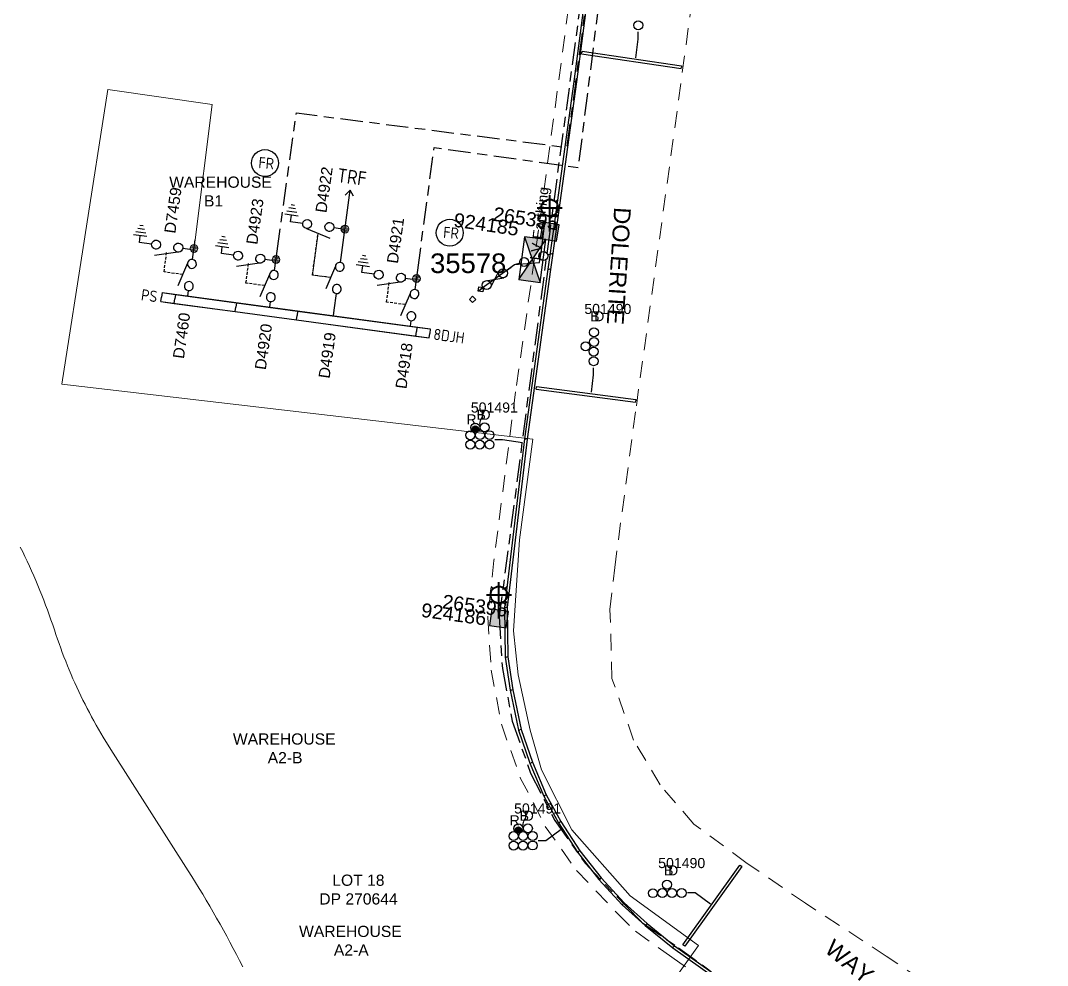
# Model space of a CAD drawing. Header units: metres. Extents: x -1 to 308408, y -2 to 6256973.
# Drawn here: x 306986.6 to 307169.8, y 6254948.2 to 6255116.7 of the extents above; entities that cross this region are included whole.
import ezdxf
from ezdxf.enums import TextEntityAlignment as Align

# ---------------------------------------------------------------- set-up
doc = ezdxf.new("R2010")
doc.units = ezdxf.units.M
for name, pattern in [('A', [0]), ('Cable Exist UG', [8.2, 4, -1.2, 1.8, -1.2]), ('Dash', [5, 3, -2]), ('DASHED', [0.75, 0.5, -0.25])]:
    doc.linetypes.add(name, pattern=pattern)
doc.layers.get('0').update_dxf_attribs({"color": 6})
for name, color, linetype in [('_User DUCT CONFIGS', 7, 'Continuous'), ('_User EARTHING', 7, 'Continuous'), ('Duct_SP_EXT', 7, 'Continuous'), ('Equip_HV_EXT', 7, 'Continuous'), ('Equip_LV_EXT', 7, 'Continuous'), ('Equip_SP_SL_EXT', 7, 'Continuous'), ('Mains_HV_MOD', 3, 'Continuous'), ('Mains_HV_NEW_U97', 2, 'Continuous'), ('Mains_LV_SL_EXT', 7, 'Continuous'), ('Notes_SP_MISC', 7, 'Continuous'), ('Services_SP_EXT', 7, 'Continuous'), ('Sub_SP_EXT', 7, 'Continuous'), ('SupportsUG_SP_LV_SL_EXT', 7, 'Continuous')]:
    doc.layers.add(name, color=color, linetype=linetype)
for name, color, linetype, lineweight in [('Cadastre Developer_SP_EXT', 9, 'Continuous', 5), ('Cadastre Land Parcels_SP_EXT', 9, 'Continuous', 5), ('Cadastre Road Names_SP_HV_LV_SL_EXT', 9, 'Continuous', 5)]:
    doc.layers.add(name, color=color, linetype=linetype, lineweight=lineweight)
doc.styles.add('ARIAL', font='arial.ttf', dxfattribs={"height": 2})
doc.styles.add('COLUMN_LABEL', font='arial.ttf')
doc.styles.add('iecARIAL', font='arial.ttf', dxfattribs={"height": 2})
doc.styles.add('iecISOCP', font='isocp.shx')
doc.styles.add('IESYMBOL1', font='isocp.shx')
doc.styles.add('POLE_LABEL', font='arial.ttf')
doc.styles.get("Standard").update_dxf_attribs({"font": 'arial.ttf'})
doc.styles.add('SWG_LABEL', font='arial.ttf')
doc.styles.add('SWITCH_LABEL', font='arial.ttf', dxfattribs={"height": 2.5})
doc.linetypes.add('Cable E UG', pattern='A,6,-0.5,["E",Standard,S=1.7,R=0,X=0.5,Y=-1],-2.9', length=9.4)
doc.linetypes.add('Cable New UG', pattern='A,7,-0.25,["x",Standard,S=2,R=0,X=0.2,Y=-0.8],-2.1', length=9.35)

# ---------------------------------------------------------------- blocks, each defined once
blk = doc.blocks.new('SUB_PADMOUNT_EXT')
for points in [[(0, 0), (-3.84, 1.92), (-3.84, -1.92)], [(0, 0), (3.84, 1.92), (3.84, -1.92)]]:
    blk.add_hatch(color=256).paths.add_polyline_path(points)
for p, q in [((3.84, 1.92), (-3.84, -1.92)), ((-3.84, 1.92), (3.84, -1.92))]:
    blk.add_line(p, q)
blk.add_lwpolyline([(-3.84, -1.92), (3.84, -1.92), (3.84, 1.92), (-3.84, 1.92)], close=True)
for tag, height, flags, p in [('ASSET_NUM', 3.5, 8, (2, 2)), ('STREET_CODE', 0.2, 9, (1.5, 0)), ('CONSTRUCTED_VOLTAGE', 0.2, 9, (1.5, -0.2)), ('OPERATING_VOLTAGE', 0.2, 9, (1.5, -0.6)), ('ORIENTATION', 0.2, 9, (1.5, -0.8)), ('OWNED_BY', 0.2, 9, (1.5, -1)), ('OPERATED_BY', 0.2, 9, (1.5, -1.2)), ('SECONDARY_VOLTAGE', 0.2, 9, (1.5, -1.6)), ('STATE', 0.2, 9, (1.5, -1.8)), ('NO_PHASES', 0.2, 9, (1.5, -0.4)), ('MAINTAINED_BY', 0.2, 9, (1.5, -1.4)), ('SUBSTATION_TYPE', 0.2, 9, (1.5, -2.2)), ('STREETNAME', 0.2, 9, (1.5, -3)), ('SUBURB', 0.2, 9, (1.5, -3.2)), ('Z', 0.2, 1, (1.5, -3.6)), ('PARENT', 0.2, 9, (1.5, -2)), ('USAGE', 0.2, 9, (1.5, -2.4)), ('LEGEND', 0.2, 9, (1.5, -2.6)), ('LOCATION', 0.2, 9, (1.5, -2.8)), ('NOTES', 0.2, 9, (1.5, -3.4))]:
    blk.add_attdef(tag, text='', height=height, dxfattribs=dict(flags=flags)).set_placement(p, align=Align.MIDDLE_LEFT)
blk = doc.blocks.new('COLUMN_EXT')
blk.add_hatch(color=256).paths.add_polyline_path([(-1.49, 1.48), (-1.49, -1.49), (1.48, -1.49), (1.48, 1.48)])
blk.add_lwpolyline([(-1.49, -1.49), (1.48, -1.49), (1.48, 1.48), (-1.49, 1.48)], close=True)
for tag, height, style, flags, p in [('ASSET_NUM', 2.5, 'COLUMN_LABEL', 8, (2, 2)), ('STRUCTURE_PLANT_NUMBER', 0.2, 'POLE_LABEL', 9, (1.81, 0.03)), ('STREET_CODE', 0.2, 'COLUMN_LABEL', 9, (1.81, -0.2))]:
    blk.add_attdef(tag, text='', height=height, dxfattribs=dict(style=style, flags=flags)).set_placement(p, align=Align.MIDDLE_LEFT)
at = {"flags": 9}
for tag, p in [('COLUMN_TYPE', (1.81, -0.4)), ('OWNED_BY', (1.81, -0.6)), ('STATE', (1.81, -0.8)), ('USAGE', (1.81, -1)), ('STREETNAME', (1.81, -1.6)), ('SUBURB', (1.81, -1.8)), ('LEGEND', (1.81, -1.2)), ('LOCATION', (1.81, -1.4)), ('NOTES', (1.81, -2))]:
    blk.add_attdef(tag, text='', height=0.2, dxfattribs=at).set_placement(p, align=Align.MIDDLE_LEFT)
at = {"flags": 1}
blk.add_attdef('Z', (1.81, -2.35), '', height=0.2, dxfattribs=at)
blk = doc.blocks.new('DUCT_EXT')
blk.add_circle((0, 0.8), 0.8)
at = {"flags": 1}
blk.add_attdef('Z', (0, 0), '', height=0.2, dxfattribs=at)
at = {"flags": 9}
for tag, p in [('DUCT_CODE', (0, 0)), ('XSECT_TYPE', (0, -0.2)), ('STATE', (0, -0.6)), ('FB_REFERENCE', (0, -0.4)), ('NOTES', (0, -0.8))]:
    blk.add_attdef(tag, text='', height=0.2, dxfattribs=at).set_placement(p, align=Align.MIDDLE_LEFT)
blk = doc.blocks.new('SL_LANTERN_EXT')
at = {"lineweight": 40}
for p, q in [((-1.46, 5.68), (-1.06, 5.28)), ((0, 1.97), (0, 6.47)), ((1.46, 5.68), (1.06, 5.28)), ((-2.25, 4.22), (2.25, 4.22)), ((-1.46, 2.76), (-1.06, 3.16)), ((0, 0), (0, 2.72)), ((1.46, 2.76), (1.06, 3.16))]:
    blk.add_line(p, q, dxfattribs=at)
blk.add_circle((0, 4.22), 1.5, dxfattribs=at)
at = {"style": 'iecARIAL', "flags": 8}
blk.add_attdef('ASSET_NUM', (1.5, 1.5), '', height=2.5, dxfattribs=at)
for tag, p, height, flags in [('OPERATING_VOLTAGE', (0.98, -1.65), 0.2, 9), ('ORIENTATION', (0.98, -1.85), 0.2, 9), ('CONSTRUCTED_VOLTAGE', (0.98, -0.65), 0.2, 9), ('CONTROL_TYPE', (0.98, -0.85), 0.2, 9), ('LANTERN_PURPOSE', (0.98, -1.05), 0.2, 9), ('LANTERN_TYPE', (0.98, -1.25), 0.2, 9), ('NO_PHASES', (0.98, -1.45), 0.2, 9), ('LNUMBER', (2.18, -3.25), 2.5, 8), ('OWNED_BY', (0.98, -2.05), 0.2, 9), ('STATE', (0.98, -2.25), 0.2, 9), ('USAGE', (0.98, -2.45), 0.2, 9), ('CEXIST', (0.98, -2.65), 0.2, 9), ('CNEW', (0.98, -2.85), 0.2, 9), ('CNUMBER', (0.98, -3.05), 0.2, 9), ('CREMOVE', (0.98, -3.25), 0.2, 9), ('CREPLACE', (0.98, -3.45), 0.2, 9), ('LKINGHEIGHT', (0.98, -3.65), 0.2, 9), ('LBRACKET', (0.98, -3.85), 0.2, 9), ('LBRACKETVOCAB', (0.98, -4.05), 0.2, 9), ('LCATEGORY', (0.98, -4.25), 0.2, 9), ('LCHARGE1', (0.98, -4.45), 0.2, 9), ('LCHARGE1PERCENT', (0.98, -4.65), 0.2, 9), ('LCHARGE2', (0.98, -4.85), 0.2, 9), ('LCHARGE2PERCENT', (0.98, -5.05), 0.2, 9), ('LCHARGE3', (0.98, -5.25), 0.2, 9), ('LCHARGE3PERCENT', (0.98, -5.45), 0.2, 9), ('LEXIST', (0.98, -5.65), 0.2, 9), ('LLAMP', (0.98, -5.85), 0.2, 9), ('LLAMPVOCAB', (0.98, -6.05), 0.2, 9), ('LMAST', (0.98, -6.25), 0.2, 9), ('LMASTVOCAB', (0.98, -6.45), 0.2, 9), ('LNEW', (0.98, -6.65), 0.2, 9), ('LANTNUMBER', (0.98, -6.85), 0.2, 9), ('LOUTREACH', (0.98, -7.25), 0.2, 9), ('LOUTREACHVOCAB', (0.98, -7.45), 0.2, 9), ('STREETNAME', (0.98, -9.25), 0.2, 9), ('LRATECODE', (0.98, -7.65), 0.2, 9), ('LREMOVE', (0.98, -7.85), 0.2, 9), ('LREPLACE', (0.98, -8.05), 0.2, 9), ('LTYPE', (0.98, -8.25), 0.2, 9), ('LTYPEVOCAB', (0.98, -8.45), 0.2, 9), ('LEGEND', (0.98, -8.65), 0.2, 9), ('LOCATION', (0.98, -8.85), 0.2, 9), ('NOTES', (0.98, -9.05), 0.2, 9), ('SUBURB', (0.98, -9.45), 0.2, 1)]:
    blk.add_attdef(tag, p, '', height=height, dxfattribs=dict(flags=flags))
blk = doc.blocks.new('CCP_EXT')
at = {"flags": 9}
for tag, p in [('STATE', (0, -1.8)), ('LIFE_SUPPORT', (0, -1.6)), ('NOTES', (0, -2))]:
    blk.add_attdef(tag, text='', height=0.2, dxfattribs=at).set_placement(p, align=Align.MIDDLE_LEFT)
blk.add_wipeout([(0, 0.57), (0.57, 0), (0, -0.57), (-0.57, 0)])
blk.add_lwpolyline([(-0.57, 0), (0, 0.57), (0.57, 0), (0, -0.57), (-0.57, 0)])
at = {"flags": 1}
blk.add_attdef('Z', (0, 0), '', height=0.2, dxfattribs=at)
at = {"flags": 9}
for tag, p in [('CCP_TYPE', (0, 0)), ('CONSTRUCTED_VOLTAGE', (0, -0.2)), ('OPERATING_VOLTAGE', (0, -0.6)), ('ORIENTATION', (0, -0.8)), ('OWNED_BY', (0, -1)), ('NO_PHASES', (0, -0.4)), ('USAGE', (0, -1.2)), ('LEGEND', (0, -1.4))]:
    blk.add_attdef(tag, text='', height=0.2, dxfattribs=at).set_placement(p, align=Align.MIDDLE_LEFT)
blk = doc.blocks.new('LV_UG_DFUSE_OPEN_EXT')
for points in [[(1, 0), (0, 0)], [(6.2, 0.01), (7.2, 0.01)]]:
    blk.add_lwpolyline(points)
for centre in [(1.8, 0), (5.4, 0.01)]:
    blk.add_circle(centre, 0.8)
at = {"flags": 9}
for tag, p in [('ACTUAL_STATUS', (0, 0)), ('CONSTRUCTED_VOLTAGE', (0, -0.2)), ('OPERATING_VOLTAGE', (0, -0.6)), ('ORIENTATION', (0, -0.8)), ('STATE', (0, -1)), ('SWITCH_TYPE', (0, -1.2)), ('NO_PHASES', (0, -0.4)), ('USAGE', (0, -1.4)), ('NOTES', (0, -1.6))]:
    blk.add_attdef(tag, text='', height=0.2, dxfattribs=at).set_placement(p, align=Align.MIDDLE_LEFT)
at = {"flags": 1}
blk.add_attdef('Z', (0, 0), '', height=0.2, dxfattribs=at)
blk = doc.blocks.new('LV_UG_DFUSE_CLOSED_EXT')
for points in [[(1, 0), (0, 0)], [(5.04, 0.73), (2.16, -0.72)], [(5.05, -0.71), (2.16, 0.72)], [(6.2, 0.01), (7.2, 0.01)]]:
    blk.add_lwpolyline(points)
for centre in [(1.8, 0), (5.4, 0.01)]:
    blk.add_circle(centre, 0.8)
at = {"flags": 9}
for tag, p in [('ACTUAL_STATUS', (0, 0)), ('CONSTRUCTED_VOLTAGE', (0, -0.2)), ('OPERATING_VOLTAGE', (0, -0.6)), ('ORIENTATION', (0, -0.8)), ('STATE', (0, -1)), ('SWITCH_TYPE', (0, -1.2)), ('NO_PHASES', (0, -0.4)), ('USAGE', (0, -1.4)), ('NOTES', (0, -1.6))]:
    blk.add_attdef(tag, text='', height=0.2, dxfattribs=at).set_placement(p, align=Align.MIDDLE_LEFT)
at = {"flags": 1}
blk.add_attdef('Z', (0, 0), '', height=0.2, dxfattribs=at)
blk = doc.blocks.new('CABLE_LARGE_EXT')
h = blk.add_hatch(color=256)
edge = h.paths.add_edge_path()
edge.add_arc((0, 0.55), 0.55, 0, 360)
blk.add_circle((0, 0.55), 0.55)
at = {"flags": 1}
blk.add_attdef('Z', (0, 0), '', height=0.2, dxfattribs=at)
at = {"flags": 9}
for tag, p in [('COND_CODE', (0, 0)), ('STATE', (0, -0.4)), ('XSECT_SIZE', (0, -0.6)), ('FB_REFERENCE', (0, -0.2)), ('NOTES', (0, -0.8))]:
    blk.add_attdef(tag, text='', height=0.2, dxfattribs=at).set_placement(p, align=Align.MIDDLE_LEFT)
blk = doc.blocks.new('SWG_SIE_ES_NEW')
for p, q in [((-5.79, 0.78), (-1.79, 1.93)), ((0.01, -1.21), (2.41, -1.21)), ((0.31, -1.81), (2.11, -1.81)), ((0.61, -2.41), (1.81, -2.41)), ((0.92, -3.01), (1.52, -3.01))]:
    blk.add_line(p, q)
for points in [[(-5.79, -0.82, -1), (-5.79, 0.78, -1)], [(-1.79, -0.81, -1), (-1.79, 0.79, -1)]]:
    blk.add_lwpolyline(points, format="xyb", close=True)
for points in [[(-6.59, -0.02), (-7.89, -0.02)], [(-0.99, -0.01), (1.21, -0.01), (1.21, -1.21)]]:
    blk.add_lwpolyline(points)
at = {"flags": 1}
blk.add_attdef('Z', (0, 0), '', height=0.2, dxfattribs=at)
at = {"style": 'SWITCH_LABEL', "flags": 9}
blk.add_attdef('STREET_CODE', text='', height=0.2, dxfattribs=at).set_placement((0, -0.2), align=Align.MIDDLE_LEFT)
at = {"flags": 9}
for tag, p in [('ORIENTATION', (0, -0.4)), ('SUBURB', (0, -1)), ('STREETNAME', (0, -1.2)), ('PARENT', (0, -0.6)), ('USAGE', (0, -0.8)), ('LOCATION', (0, -1.4)), ('NOTES', (0, -1.6)), ('OWNED_BY', (0, -1.78)), ('OPERATED_BY', (0, -2.01)), ('MAINTAINED_BY', (0, -2.21))]:
    blk.add_attdef(tag, text='', height=0.2, dxfattribs=at).set_placement(p, align=Align.MIDDLE_LEFT)
at = {"style": 'ARIAL', "flags": 8}
blk.add_attdef('ASSET_NUM', text='', height=2, dxfattribs=at).set_placement((14.3, -5.09), align=Align.MIDDLE_RIGHT)
blk = doc.blocks.new('SWG_SIE_SU_NEW')
blk.add_line((5.81, 0.79), (1.59, 1.94))
at = {"linetype": 'A', "lineweight": 0}
for p, q in [((7.98, 0.35), (7.98, -0.37)), ((8.18, -0.58), (8.18, 0.56)), ((8.38, 0.66), (8.38, -0.68)), ((8.58, -0.71), (8.58, 0.69)), ((8.78, 0.66), (8.78, -0.68)), ((8.98, -0.59), (8.98, 0.56)), ((9.18, 0.35), (9.18, -0.38))]:
    blk.add_line(p, q, dxfattribs=at)
at = {"linetype": 'DASHED'}
blk.add_lwpolyline([(3.7, 1.36), (3.7, 4.73), (7.22, 4.73)], dxfattribs=at)
for points in [[(1, 0), (0, 0)], [(6.6, -0.01), (10.1, -0.01)]]:
    blk.add_lwpolyline(points)
for points in [[(1.8, -0.8, 1), (1.8, 0.8, 1)], [(5.8, -0.81, 1), (5.8, 0.79, 1)]]:
    blk.add_lwpolyline(points, format="xyb", close=True)
at = {"linetype": 'A', "lineweight": 0}
blk.add_circle((8.58, -0.01), 0.7, dxfattribs=at)
at = {"style": 'SWG_LABEL', "flags": 8}
blk.add_attdef('ASSET_NUM', text='', height=2.5, rotation=179.9544, dxfattribs=at).set_placement((-2.4, 0.01), align=Align.MIDDLE_LEFT)
at = {"flags": 1}
blk.add_attdef('Z', (0, 0), '', height=0.2, dxfattribs=at)
at = {"style": 'SWITCH_LABEL', "flags": 9}
blk.add_attdef('STREET_CODE', text='', height=0.2, dxfattribs=at).set_placement((0, 0), align=Align.MIDDLE_LEFT)
at = {"flags": 9}
for tag, p in [('OPERATED_BY', (-0.01, -1.84)), ('ORIENTATION', (0, -0.2)), ('SUBURB', (0, -0.8)), ('STREETNAME', (0, -1)), ('OWNED_BY', (-0.01, -1.62)), ('PARENT', (0, -0.4)), ('USAGE', (0, -0.6)), ('LOCATION', (0, -1.2)), ('NOTES', (0, -1.4)), ('MAINTAINED_BY', (-0.01, -2.05))]:
    blk.add_attdef(tag, text='', height=0.2, dxfattribs=at).set_placement(p, align=Align.MIDDLE_LEFT)
blk = doc.blocks.new('SWG_SIE_TRS_ES_NEW_1')
for p, q in [((-1.79, 0.79), (-6.11, 1.93)), ((0.01, -1.21), (2.41, -1.21)), ((0.31, -1.81), (2.11, -1.81)), ((0.61, -2.41), (1.81, -2.41)), ((0.91, -3.01), (1.51, -3.01))]:
    blk.add_line(p, q)
at = {"linetype": 'A', "lineweight": 0}
for p, q in [((-7.92, 0.18), (-9.26, 0.18)), ((-9.16, 0.38), (-8.02, 0.38)), ((-8.23, 0.58), (-8.95, 0.58)), ((-9.29, -0.02), (-7.89, -0.02)), ((-7.92, -0.22), (-9.26, -0.22)), ((-9.17, -0.42), (-8.02, -0.42)), ((-8.23, -0.62), (-8.95, -0.62))]:
    blk.add_line(p, q, dxfattribs=at)
at = {"linetype": 'DASHED'}
blk.add_lwpolyline([(-7.22, 8.88), (-3.95, 8.88), (-3.95, 1.36)], dxfattribs=at)
for points in [[(-5.79, -0.82, -1), (-5.79, 0.78, -1)], [(-1.79, -0.81, -1), (-1.79, 0.79, -1)]]:
    blk.add_lwpolyline(points, format="xyb", close=True)
for points in [[(-6.59, -0.02), (-8.59, -0.02)], [(-0.99, -0.01), (1.21, -0.01), (1.21, -1.21)]]:
    blk.add_lwpolyline(points)
at = {"linetype": 'A', "lineweight": 0}
blk.add_circle((-8.59, -0.02), 0.7, dxfattribs=at)
at = {"flags": 1}
blk.add_attdef('Z', (0, 0), '', height=0.2, dxfattribs=at)
at = {"style": 'SWITCH_LABEL', "flags": 9}
blk.add_attdef('STREET_CODE', text='', height=0.2, dxfattribs=at).set_placement((0, -0.2), align=Align.MIDDLE_LEFT)
at = {"flags": 9}
for tag, p in [('ORIENTATION', (0, -0.4)), ('SUBURB', (0, -1)), ('STREETNAME', (0, -1.2)), ('PARENT', (0, -0.6)), ('USAGE', (0, -0.8)), ('LOCATION', (0, -1.4)), ('NOTES', (0, -1.6))]:
    blk.add_attdef(tag, text='', height=0.2, dxfattribs=at).set_placement(p, align=Align.MIDDLE_LEFT)
at = {"style": 'SWG_LABEL', "flags": 8}
blk.add_attdef('ASSET_NUM', text='', height=1.8, dxfattribs=at).set_placement((-0.01, -3.89), align=Align.MIDDLE_CENTER)
blk = doc.blocks.new('FAULT_INDIC_SE')
blk.add_circle((0, 0), 2.4)
at = {"insert": (-1.15, 1), "char_height": 2, "width": 2.7042, "attachment_point": 1, "style": 'iecISOCP'}
blk.add_mtext('FR', dxfattribs=at)
blk = doc.blocks.new('A$C0F635CCD')
blk.add_line((8.81, 3.31), (4.59, 4.45))
at = {"linetype": 'A', "lineweight": 0}
for p, q in [((15, 2.86), (15, 2.15)), ((15.2, 1.93), (15.2, 3.08)), ((15.4, 3.17), (15.4, 1.83)), ((15.6, 1.8), (15.6, 3.2)), ((15.8, 3.17), (15.8, 1.83)), ((16, 1.93), (16, 3.08)), ((16.2, 2.87), (16.2, 2.14))]:
    blk.add_line(p, q, dxfattribs=at)
for points in [[(1, 2.52), (0, 2.52)], [(4, 2.52), (1, 2.52)], [(9.6, 2.5), (22.59, 2.5)], [(21.6, 1.75), (22.6, 2.5), (21.6, 3.25)]]:
    blk.add_lwpolyline(points)
for points in [[(4.8, 1.71, 1), (4.8, 3.31, 1)], [(8.8, 1.71, 1), (8.8, 3.31, 1)]]:
    blk.add_lwpolyline(points, format="xyb", close=True)
blk.add_circle((15.6, 2.5), 0.7, dxfattribs=at)
at = {"style": 'IESYMBOL1'}
blk.add_text('TRF', height=2.5, rotation=269.9826, dxfattribs=at).set_placement((24.96, 2.5), align=Align.MIDDLE_CENTER)
blk = doc.blocks.new('*U181')
for p, q in [((-1.6, 45.88), (-1.6, 48.28)), ((-1.6, 48.28), (-0.8, 48.28)), ((0, 48.28), (-0.8, 48.28)), ((0, 45.88), (0, 48.28)), ((-1.6, 24.4), (-1.6, 45.88)), ((-1.6, 45.88), (-0.8, 45.88)), ((0, 45.88), (-0.8, 45.88)), ((0, 24.4), (0, 45.88)), ((-1.6, 13.4), (-1.6, 24.4)), ((-1.6, 24.4), (-0.8, 24.4)), ((0, 24.4), (-0.8, 24.4)), ((0, 13.4), (0, 24.4)), ((-1.6, 2.4), (-1.6, 13.4)), ((-1.6, 13.4), (-0.8, 13.4)), ((0, 13.4), (-0.8, 13.4)), ((0, 2.4), (0, 13.4)), ((-1.6, 0), (-1.6, 2.4)), ((-1.6, 2.4), (-0.8, 2.4)), ((0, 2.4), (-0.8, 2.4)), ((0, 0), (0, 2.4)), ((-1.6, 0), (-0.8, 0)), ((0, 0), (-0.8, 0))]:
    blk.add_line(p, q)
at = {"color": 7, "style": 'IESYMBOL1'}
for s, p in [('8DJH', (-0.79, 51.76, 19.97)), ('PS', (-0.76, -2.18, 19.97))]:
    blk.add_text(s, height=2, rotation=89.9826, dxfattribs=at).set_placement(p, align=Align.MIDDLE_CENTER)

msp = doc.modelspace()

# ---------------------------------------------------------------- linework, layer by layer
at = {"layer": '_User DUCT CONFIGS'}
for points in [[(307096.73, 6255114.65), (307096.73, 6255113.36), (307096.3, 6255109.99)], [(307088.77, 6255054.76), (307088.77, 6255053.47), (307088.39, 6255050.37)], [(307071.22, 6255041.94), (307072.59, 6255041.95), (307076.16, 6255041.45)], [(307078.93, 6254970.45), (307080.3, 6254970.46), (307083.02, 6254972.51)], [(307105.58, 6254961.18), (307106.97, 6254961.18), (307109.71, 6254959.14)]]:
    msp.add_lwpolyline(points, dxfattribs=at)
at = {"layer": '_User EARTHING', "linetype": 'Cable E UG'}
for points in [[(307079.52, 6255075.7), (307080.11, 6255080.58)], [(307074.71, 6255073.15), (307079.21, 6255073.53), (307079.21, 6255073.53), (307079.52, 6255075.7)]]:
    msp.add_lwpolyline(points, dxfattribs=at)
at = {"layer": 'Cadastre Developer_SP_EXT', "linetype": 'Dash'}
msp.add_lwpolyline([(307168.02, 6254931.75), (307141.05, 6254949.86), (307126.63, 6254959.28), (307116.01, 6254966.52), (307106.71, 6254973.4), (307100.68, 6254980.4), (307095.97, 6254988.36), (307092.11, 6254999.34), (307091.75, 6255011.65), (307092.59, 6255019.14), (307096.46, 6255047.98), (307104.66, 6255107.36), (307112.87, 6255169.27)], dxfattribs=at)
at = {"layer": 'Cadastre Land Parcels_SP_EXT', "linetype": 'Continuous'}
for points in [[(306986.57, 6255022.78), (306986.99, 6255021.93), (306987.4, 6255021.09), (306987.8, 6255020.24), (306988.19, 6255019.38), (306988.58, 6255018.53), (306988.96, 6255017.67), (306989.33, 6255016.8), (306989.69, 6255015.93), (306990.05, 6255015.06), (306990.4, 6255014.19), (306990.74, 6255013.32), (306991.08, 6255012.44), (306991.41, 6255011.56), (306991.73, 6255010.67), (306992.04, 6255009.79), (306992.34, 6255008.9), (306992.64, 6255008.01), (306992.91, 6255007.19), (306993.19, 6255006.38), (306993.48, 6255005.58), (306993.77, 6255004.77), (306994.06, 6255003.98), (306994.36, 6255003.19), (306994.67, 6255002.41), (306994.98, 6255001.63), (306995.3, 6255000.86), (306995.63, 6255000.08), (306995.96, 6254999.31), (306996.3, 6254998.55), (306996.65, 6254997.78), (306997, 6254997.02), (306997.37, 6254996.26), (306997.74, 6254995.51), (306998.11, 6254994.75), (306998.5, 6254994.01), (306998.88, 6254993.26), (306999.28, 6254992.52), (306999.68, 6254991.78), (307000.09, 6254991.05), (307000.51, 6254990.31), (307000.94, 6254989.59), (307001.37, 6254988.86), (307001.8, 6254988.14), (307002.25, 6254987.43), (307002.7, 6254986.71), (307016.5, 6254965.07), (307017.16, 6254964.02), (307017.82, 6254962.98), (307018.46, 6254961.93), (307019.1, 6254960.88), (307019.74, 6254959.82), (307020.36, 6254958.76), (307020.98, 6254957.69), (307021.59, 6254956.63), (307022.2, 6254955.55), (307022.8, 6254954.48), (307023.39, 6254953.4), (307023.97, 6254952.31), (307024.55, 6254951.23), (307025.12, 6254950.14), (307025.68, 6254949.04), (307026.24, 6254947.95)], [(307026.24, 6254947.95), (307025.68, 6254949.04), (307025.12, 6254950.14), (307024.55, 6254951.23), (307023.97, 6254952.31), (307023.39, 6254953.4), (307022.8, 6254954.48), (307022.2, 6254955.55), (307021.59, 6254956.63), (307020.98, 6254957.69), (307020.36, 6254958.76), (307019.74, 6254959.82), (307019.1, 6254960.88), (307018.46, 6254961.93), (307017.82, 6254962.98), (307017.16, 6254964.02), (307016.5, 6254965.07), (307002.7, 6254986.71), (307002.25, 6254987.43), (307001.8, 6254988.14), (307001.37, 6254988.86), (307000.94, 6254989.59), (307000.51, 6254990.31), (307000.09, 6254991.05), (306999.68, 6254991.78), (306999.28, 6254992.52), (306998.88, 6254993.26), (306998.5, 6254994.01), (306998.11, 6254994.75), (306997.74, 6254995.51), (306997.37, 6254996.26), (306997, 6254997.02), (306996.65, 6254997.78), (306996.3, 6254998.55), (306995.96, 6254999.31), (306995.63, 6255000.08), (306995.3, 6255000.86), (306994.98, 6255001.63), (306994.67, 6255002.41), (306994.36, 6255003.19), (306994.06, 6255003.98), (306993.77, 6255004.77), (306993.48, 6255005.58), (306993.19, 6255006.38), (306992.91, 6255007.19), (306992.64, 6255008.01), (306992.34, 6255008.9), (306992.04, 6255009.79), (306991.73, 6255010.67), (306991.41, 6255011.56), (306991.08, 6255012.44), (306990.74, 6255013.32), (306990.4, 6255014.19), (306990.05, 6255015.06), (306989.69, 6255015.93), (306989.33, 6255016.8), (306988.96, 6255017.67), (306988.58, 6255018.53), (306988.19, 6255019.38), (306987.8, 6255020.24), (306987.4, 6255021.09), (306986.99, 6255021.93), (306986.57, 6255022.78)]]:
    msp.add_lwpolyline(points, dxfattribs=at)
at = {"layer": 'Duct_SP_EXT'}
for p, q in [((307089.95, 6255141.04), (307085.31, 6255105.81)), ((307090.43, 6255140.98), (307085.78, 6255105.75)), ((307086.7, 6255110.72), (307086.74, 6255110.96)), ((307086.7, 6255110.72), (307104.47, 6255108.1)), ((307086.77, 6255111.2), (307086.74, 6255110.96)), ((307086.77, 6255111.2), (307104.54, 6255108.58)), ((307104.47, 6255108.1), (307104.5, 6255108.34)), ((307104.54, 6255108.58), (307104.5, 6255108.34)), ((307085.31, 6255105.81), (307081.67, 6255079.44)), ((307085.78, 6255105.75), (307082.15, 6255079.37)), ((307085.31, 6255105.81), (307085.54, 6255105.78)), ((307085.78, 6255105.75), (307085.54, 6255105.78)), ((307081.67, 6255079.44), (307080.69, 6255072.33)), ((307082.15, 6255079.37), (307081.17, 6255072.27)), ((307081.67, 6255079.44), (307081.91, 6255079.4)), ((307081.67, 6255079.44), (307081.91, 6255079.4)), ((307082.15, 6255079.37), (307081.91, 6255079.4)), ((307082.15, 6255079.37), (307081.91, 6255079.4)), ((307080.69, 6255072.33), (307076.52, 6255042.08)), ((307081.17, 6255072.27), (307076.99, 6255042.02)), ((307080.69, 6255072.33), (307080.93, 6255072.3)), ((307081.17, 6255072.27), (307080.93, 6255072.3)), ((307078.63, 6255051.42), (307078.6, 6255051.18)), ((307078.63, 6255051.42), (307096.38, 6255049.07)), ((307078.57, 6255050.95), (307078.6, 6255051.18)), ((307078.57, 6255050.95), (307096.32, 6255048.6)), ((307096.32, 6255048.6), (307096.35, 6255048.83)), ((307096.38, 6255049.07), (307096.35, 6255048.83)), ((307076.52, 6255042.08), (307072.94, 6255012.03)), ((307076.99, 6255042.02), (307073.42, 6255011.98)), ((307076.52, 6255042.08), (307076.75, 6255042.05)), ((307076.99, 6255042.02), (307076.75, 6255042.05)), ((307072.94, 6255012.03), (307073.18, 6255012)), ((307072.94, 6255012), (307073.18, 6255012)), ((307072.94, 6255012), (307073.06, 6255003.15)), ((307073.42, 6255012.01), (307073.18, 6255012)), ((307073.42, 6255011.98), (307073.18, 6255012)), ((307073.42, 6255012.01), (307073.54, 6255003.19)), ((307073.06, 6255003.15), (307073.3, 6255003.17)), ((307073.06, 6255003.15), (307073.93, 6254997.25)), ((307073.54, 6255003.19), (307073.3, 6255003.17)), ((307073.54, 6255003.19), (307074.4, 6254997.33)), ((307073.93, 6254997.25), (307074.17, 6254997.29)), ((307073.93, 6254997.25), (307075.46, 6254990.12)), ((307074.4, 6254997.33), (307074.17, 6254997.29)), ((307074.4, 6254997.33), (307075.92, 6254990.24)), ((307075.46, 6254990.12), (307075.69, 6254990.18)), ((307075.46, 6254990.12), (307077.46, 6254984.24)), ((307075.92, 6254990.24), (307075.69, 6254990.18)), ((307075.92, 6254990.24), (307077.91, 6254984.41)), ((307077.46, 6254984.24), (307077.69, 6254984.33)), ((307077.46, 6254984.24), (307079.93, 6254978.39)), ((307077.91, 6254984.41), (307077.69, 6254984.33)), ((307077.91, 6254984.41), (307080.36, 6254978.6)), ((307079.93, 6254978.39), (307080.15, 6254978.49)), ((307079.93, 6254978.39), (307082.6, 6254973.62)), ((307080.36, 6254978.6), (307080.15, 6254978.49)), ((307080.36, 6254978.6), (307083.01, 6254973.86)), ((307082.6, 6254973.62), (307082.81, 6254973.74)), ((307082.6, 6254973.62), (307085.96, 6254968.36)), ((307083.01, 6254973.86), (307082.81, 6254973.74)), ((307083.01, 6254973.86), (307086.35, 6254968.64)), ((307085.96, 6254968.36), (307086.15, 6254968.5)), ((307085.96, 6254968.36), (307089.79, 6254963.49)), ((307086.35, 6254968.64), (307086.15, 6254968.5)), ((307086.35, 6254968.64), (307090.16, 6254963.8)), ((307104.77, 6254951.88), (307114.91, 6254966.09)), ((307105.16, 6254951.6), (307115.31, 6254965.81)), ((307114.91, 6254966.09), (307115.11, 6254965.95)), ((307115.31, 6254965.81), (307115.11, 6254965.95)), ((307089.79, 6254963.49), (307089.98, 6254963.64)), ((307089.79, 6254963.49), (307093.94, 6254959.01)), ((307090.16, 6254963.8), (307089.98, 6254963.64)), ((307090.16, 6254963.8), (307094.28, 6254959.35)), ((307093.94, 6254959.01), (307094.11, 6254959.18)), ((307093.94, 6254959.01), (307098.04, 6254955.31)), ((307094.28, 6254959.35), (307094.11, 6254959.18)), ((307094.28, 6254959.35), (307098.36, 6254955.67)), ((307098.04, 6254955.31), (307098.2, 6254955.49)), ((307098.04, 6254955.31), (307102.96, 6254951.33)), ((307098.36, 6254955.67), (307098.2, 6254955.49)), ((307098.36, 6254955.67), (307103.25, 6254951.71)), ((307102.96, 6254951.33), (307103.1, 6254951.52)), ((307102.96, 6254951.33), (307117.3, 6254941.19)), ((307103.25, 6254951.71), (307103.1, 6254951.52)), ((307103.25, 6254951.71), (307117.58, 6254941.59)), ((307104.77, 6254951.88), (307104.97, 6254951.74)), ((307105.16, 6254951.6), (307104.97, 6254951.74))]:
    msp.add_line(p, q, dxfattribs=at)
at = {"layer": 'Equip_HV_EXT', "lineweight": 0}
for p, q in [((307011.85, 6255068.14), (307011.74, 6255067.35)), ((307059.69, 6255061.67), (307011.85, 6255068.14)), ((307011.64, 6255066.55), (307011.74, 6255067.35)), ((307059.48, 6255060.08), (307011.64, 6255066.55)), ((307059.48, 6255060.08), (307059.59, 6255060.87)), ((307059.69, 6255061.67), (307059.59, 6255060.87))]:
    msp.add_line(p, q, dxfattribs=at)
at = {"layer": 'Equip_HV_EXT', "linetype": 'Cable New UG', "lineweight": 0}
msp.add_lwpolyline([(307041.92, 6255070.84), (307038.69, 6255071.28), (307039.7, 6255078.73)], dxfattribs=at)
at = {"layer": 'Mains_HV_MOD', "linetype": 'Cable Exist UG', "flags": 128}
for points in [[(307032.38, 6255075.55), (307035.81, 6255100.18), (307084.11, 6255094.03), (307084.11, 6255094.03), (307092.01, 6255153.23), (307094.54, 6255171.59), (307101.78, 6255227.34), (307102.75, 6255234.21), (307111.46, 6255299.17), (307111.58, 6255302.3), (307109.85, 6255311.46), (307106.04, 6255317.11), (307104.38, 6255320.83), (307103.28, 6255327.01), (307103.83, 6255331.99), (307106.43, 6255337.52), (307109.34, 6255341.04), (307113.19, 6255343.79), (307116.41, 6255345.97), (307123.69, 6255347.45), (307129.02, 6255346.88), (307133.98, 6255345.16), (307139.16, 6255340.41), (307143.58, 6255336.21), (307148.17, 6255333.44), (307160.92, 6255331.23), (307171.25, 6255329.59), (307177.78, 6255328.79), (307185.84, 6255327.67), (307186.26, 6255327.6), (307186.26, 6255331.32), (307187.41, 6255333)], [(307057.46, 6255072.16), (307060.4, 6255094.03), (307086.12, 6255090.42), (307093.99, 6255152.96), (307096.52, 6255171.32), (307103.77, 6255227.07), (307104.73, 6255233.94), (307113.45, 6255299), (307113.59, 6255302.45), (307111.74, 6255312.23), (307107.79, 6255318.08), (307106.3, 6255321.42), (307105.3, 6255327.07), (307105.78, 6255331.44), (307108.14, 6255336.44), (307110.71, 6255339.57), (307114.34, 6255342.15), (307117.2, 6255344.09), (307123.79, 6255345.43), (307128.58, 6255344.91), (307132.93, 6255343.4), (307137.79, 6255338.94), (307142.36, 6255334.61), (307147.45, 6255331.53), (307160.59, 6255329.25), (307170.97, 6255327.6), (307177.52, 6255326.81), (307186.44, 6255325.56), (307187.89, 6255325.31), (307192.69, 6255324.65)]]:
    msp.add_lwpolyline(points, dxfattribs=at)
at = {"layer": 'Mains_LV_SL_EXT', "linetype": 'Cable Exist UG'}
for points in [[(307091.02, 6255153.37), (307081, 6255079.03)], [(307081, 6255079.03), (307071.95, 6255010.05)], [(307071.96, 6255010.39), (307072.56, 6255001.1), (307074.32, 6254991.72), (307077.6, 6254982.46), (307081.94, 6254974.01), (307087.32, 6254966.4), (307094.57, 6254958.8), (307097.57, 6254955.8), (307103.95, 6254951.31), (307118.74, 6254940.75)]]:
    msp.add_lwpolyline(points, dxfattribs=at)

# ---------------------------------------------------------------- block references
at = {"layer": '_User DUCT CONFIGS'}
for name, p, rotation in [('DUCT_EXT', (307097.59, 6255115.8), 90.00139355202876), ('DUCT_EXT', (307089.68, 6255061.05), 90.00139355202876), ('DUCT_EXT', (307088.19, 6255058.56), 90.00139355202876), ('DUCT_EXT', (307089.69, 6255059.36), 90.00139355202876), ('DUCT_EXT', (307089.64, 6255057.64), 90.00139355202876), ('DUCT_EXT', (307089.64, 6255055.92), 90.00139355202876), ('DUCT_EXT', (307067.72, 6255043.29), 0.4802212818737247), ('CABLE_LARGE_EXT', (307067.72, 6255043.29), 0.3567740352044808), ('DUCT_EXT', (307069.39, 6255043.31), 0.4802212818737247), ('DUCT_EXT', (307066.84, 6255041.92), 0.4802212818737247), ('DUCT_EXT', (307068.56, 6255041.93), 0.4802212818737247), ('DUCT_EXT', (307070.27, 6255041.93), 0.4802212818737247), ('DUCT_EXT', (307066.85, 6255040.25), 0.4802212818737247), ('DUCT_EXT', (307068.54, 6255040.25), 0.4802212818737247), ('DUCT_EXT', (307070.27, 6255040.26), 0.4802212818737247), ('DUCT_EXT', (307075.43, 6254971.81), 0.4802212818737247), ('CABLE_LARGE_EXT', (307075.43, 6254971.81), 0.3567740352044808), ('DUCT_EXT', (307077.11, 6254971.82), 0.4802212818737247), ('DUCT_EXT', (307074.56, 6254970.44), 0.4802212818737247), ('DUCT_EXT', (307076.27, 6254970.44), 0.4802212818737247), ('DUCT_EXT', (307077.98, 6254970.45), 0.4802212818737247), ('DUCT_EXT', (307074.56, 6254968.76), 0.4802212818737247), ('DUCT_EXT', (307076.25, 6254968.76), 0.4802212818737247), ('DUCT_EXT', (307077.98, 6254968.77), 0.4802212818737247)]:
    msp.add_blockref(name, p, dxfattribs=dict(at, rotation=rotation))
for p in [(307099.4, 6254960.27), (307101.09, 6254960.28), (307101.92, 6254961.8), (307102.82, 6254960.3), (307104.54, 6254960.31)]:
    msp.add_blockref('DUCT_EXT', p, dxfattribs=at)
at = {"layer": 'Equip_HV_EXT', "linetype": 'Cable New UG', "lineweight": 0}
for name, p, rotation in [('FAULT_INDIC_SE', (307030.21, 6255091.24), 355.5671234471013), ('A$C0F635CCD', (307044.87, 6255063.68), 82.3269957204084), ('SWG_SIE_TRS_ES_NEW_1', (307035.96, 6255080.6), 172.2943845188504), ('FAULT_INDIC_SE', (307063.17, 6255078.81), 355.5671234471013), ('SWG_SIE_ES_NEW', (307009.01, 6255076.93), 172.2943845188504), ('SWG_SIE_SU_NEW', (307016.39, 6255067.52), 82.29438451885038), ('SWG_SIE_ES_NEW', (307023.63, 6255074.95), 172.2943845188504), ('SWG_SIE_SU_NEW', (307031.01, 6255065.54), 82.29438451885038), ('SWG_SIE_ES_NEW', (307048.71, 6255071.56), 172.2943845188504), ('SWG_SIE_SU_NEW', (307056.09, 6255062.15), 82.29438451885038), ('*U181', (307011.64, 6255066.55), 262.297159457974)]:
    msp.add_blockref(name, p, dxfattribs=dict(at, rotation=rotation))
at = {"layer": 'Equip_LV_EXT', "rotation": 16.77967729925599}
msp.add_blockref('LV_UG_DFUSE_OPEN_EXT', (307074.72, 6255073.1), dxfattribs=at)
at = {"layer": 'Equip_SP_SL_EXT'}
ref = msp.add_blockref('SL_LANTERN_EXT', (307081, 6255079.03), dxfattribs=at)
ref.add_attrib('ASSET_NUM', '265395', dxfattribs={"layer": '0', "height": 2.5, "rotation": 351.7423, "style": 'iecARIAL'}).set_placement((307082.5, 6255080.53), align=Align.MIDDLE_RIGHT)
ref = msp.add_blockref('SL_LANTERN_EXT', (307071.95, 6255010.05), dxfattribs=at)
ref.add_attrib('ASSET_NUM', '265396', dxfattribs={"layer": '0', "height": 2.5, "rotation": 352.3096, "style": 'iecARIAL'}).set_placement((307073.45, 6255011.55), align=Align.MIDDLE_RIGHT)
at = {"layer": 'Sub_SP_EXT'}
ref = msp.add_blockref('SUB_PADMOUNT_EXT', (307077.9, 6255074.04), dxfattribs=dict(at, rotation=82.2393263327131))
ref.add_attrib('ASSET_NUM', '35578', dxfattribs={"layer": '0', "height": 3.5}).set_placement((307073.26, 6255073.38), align=Align.MIDDLE_RIGHT)
at = {"layer": 'SupportsUG_SP_LV_SL_EXT'}
ref = msp.add_blockref('COLUMN_EXT', (307081, 6255079.03), dxfattribs=dict(at, rotation=80.76804210787444))
ref.add_attrib('ASSET_NUM', '924185', dxfattribs={"layer": '0', "height": 2.5, "rotation": 351.7423, "style": 'COLUMN_LABEL'}).set_placement((307075.64, 6255080.72), align=Align.TOP_RIGHT)
ref = msp.add_blockref('COLUMN_EXT', (307071.95, 6255010.05), dxfattribs=dict(at, rotation=81.81460807296887))
ref.add_attrib('ASSET_NUM', '924186', dxfattribs={"layer": '0', "height": 2.5, "rotation": 352.3096, "style": 'COLUMN_LABEL'}).set_placement((307069.84, 6255011.27), align=Align.TOP_RIGHT)

# ---------------------------------------------------------------- texts
at = {"layer": '_User DUCT CONFIGS'}
for s, p in [('501490', (307087.18, 6255064.33)), ('B', (307088.22, 6255063.03)), ('D', (307088.94, 6255063.03)), ('501491', (307066.93, 6255046.76)), ('R7', (307066.14, 6255044.64)), ('B', (307067.92, 6255045.47)), ('D', (307068.64, 6255045.47)), ('501491', (307074.65, 6254975.27)), ('R7', (307073.85, 6254973.15)), ('B', (307075.63, 6254973.99)), ('D', (307076.36, 6254973.99)), ('501490', (307100.35, 6254965.54)), ('B', (307101.39, 6254964.24)), ('D', (307102.11, 6254964.24))]:
    msp.add_text(s, height=1.8, dxfattribs=at).set_placement(p)
at = {"layer": '_User EARTHING'}
msp.add_text('LV Earthing', height=1.8, rotation=83.1171, dxfattribs=at).set_placement((307079.25, 6255073.84))
at = {"layer": 'Cadastre Road Names_SP_HV_LV_SL_EXT'}
for s, rotation, p in [('DOLERITE', 266.3547, (307092.51, 6255083.44, 0)), ('WAY', 320.5029, (307129.83, 6254950.74))]:
    msp.add_text(s, height=3, rotation=rotation, dxfattribs=at).set_placement(p)
at = {"layer": 'Equip_HV_EXT', "linetype": 'Cable New UG', "lineweight": 0, "char_height": 2, "attachment_point": 1, "rotation": 81.9861}
for s, insert in [('D4922', (307039.19, 6255082.55)), ('D7459', (307012.23, 6255078.88)), ('D4923', (307026.85, 6255076.89)), ('D4921', (307051.93, 6255073.51)), ('D7460', (307013.76, 6255056.54)), ('D4920', (307028.37, 6255054.56)), ('D4919', (307039.74, 6255053.02)), ('D4918', (307053.46, 6255051.16))]:
    msp.add_mtext_dynamic_manual_height_columns(s, width=9.3382, gutter_width=4, heights=[0], dxfattribs=dict(at, insert=insert))
at = {"layer": 'Notes_SP_MISC', "linetype": 'Cable New UG', "lineweight": 0, "char_height": 2, "attachment_point": 1, "style": 'iecARIAL'}
for s, width, insert in [('WAREHOUSE \\P        B1', 22.4601, (307013.12, 6255088.84)), ('WAREHOUSE \\P        A2-B', 22.4601, (307024.49, 6254989.56)), ('\\pi9.9475;LOT 18\\P\\pi7.6276;DP 270644', 28.8855, (307032.27, 6254964.38)), ('WAREHOUSE \\P        A2-A', 22.4601, (307036.29, 6254955.26))]:
    msp.add_mtext_dynamic_manual_height_columns(s, width=width, gutter_width=10, heights=[0], dxfattribs=dict(at, insert=insert))

# ---------------------------------------------------------------- next in the draw order: block references
at = {"layer": 'Services_SP_EXT', "rotation": 36.00000006831309}
msp.add_blockref('CCP_EXT', (307068.72, 6255068.74), dxfattribs=at)

# ---------------------------------------------------------------- next in the draw order: linework, layer by layer
at = {"layer": 'Cadastre Developer_SP_EXT', "linetype": 'Dash'}
msp.add_lwpolyline([(307089.03, 6255153.64), (307079.02, 6255079.3), (307074.91, 6255050.45), (307071.05, 6255020.4), (307069.97, 6255010.27), (307070.57, 6255000.85), (307072.38, 6254991.2), (307075.76, 6254981.66), (307080.22, 6254972.97), (307085.78, 6254965.13), (307093.14, 6254957.4), (307096.28, 6254954.27), (307102.79, 6254949.68), (307117.58, 6254939.12)], dxfattribs=at)
at = {"layer": 'Services_SP_EXT'}
msp.add_lwpolyline([(307074.72, 6255073.1), (307068.72, 6255068.74)], dxfattribs=at)

# ---------------------------------------------------------------- next in the draw order: block references
msp.add_blockref('CCP_EXT', (307067.25, 6255066.93), dxfattribs=at)

# ---------------------------------------------------------------- next in the draw order: linework, layer by layer
at = {"layer": 'Mains_HV_NEW_U97', "linetype": 'Cable New UG', "lineweight": 0, "elevation": 0, "flags": 128}
msp.add_lwpolyline([(307090.23, 6254888), (307071.47, 6254901.27), (307107.57, 6254951.77), (307095.37, 6254960.6), (307084.94, 6254972.34), (307079.52, 6254983.08), (307077.54, 6254990.12), (307075.37, 6254999.99), (307074.55, 6255007.85), (307075.64, 6255024.04), (307077.99, 6255042.01), (306993.95, 6255051.8), (307002.16, 6255104.36), (307020.81, 6255101.66), (307017.76, 6255077.53)], dxfattribs=at)

# ---------------------------------------------------------------- next in the draw order: block references
at = {"layer": 'Equip_LV_EXT', "rotation": 216.0403679178074}
msp.add_blockref('LV_UG_DFUSE_CLOSED_EXT', (307074.12, 6255072.66), dxfattribs=at)

doc.saveas('drawing.dxf')
